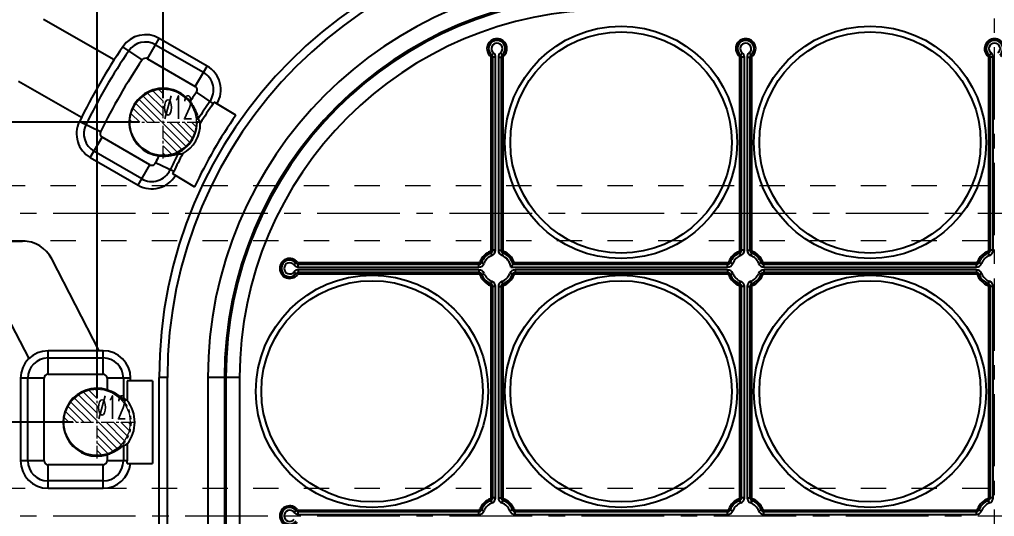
# Model space of a CAD drawing. Header units: millimetres. Extents: x 2704 to 3376, y 1494 to 1982.
# Drawn here: x 2796.6 to 2973.7, y 1753.5 to 1843.8 of the extents above; entities that cross this region are included whole.
import ezdxf
from ezdxf.enums import TextEntityAlignment as Align

# ---------------------------------------------------------------- set-up
doc = ezdxf.new("R2010")
doc.units = ezdxf.units.MM
doc.linetypes.add('CENTER', pattern=[0.6, 0.375, -0.075, 0.075, -0.075])
doc.linetypes.add('HIDDEN', pattern=[0.2, 0.1, -0.1])
for name, color, linetype, lineweight in [('center', 1, 'CENTER', 9), ('cool', 153, 'HIDDEN', 9), ('dim', 82, 'Continuous', 9), ('epin', 13, 'Continuous', 9)]:
    doc.layers.add(name, color=color, linetype=linetype, lineweight=lineweight)
doc.layers.add('DEFAULT_2', color=8, linetype='HIDDEN')
doc.styles.get("Standard").update_dxf_attribs({"font": 'arial.ttf'})
doc.styles.add('TXT05', font='txt.shx', dxfattribs={"width": 0.5, "bigfont": 'gbcbig.shx'})
doc.dimstyles.new('mold', dxfattribs={"dimtxt": 10, "dimasz": 5, "dimexe": 0, "dimexo": 0, "dimgap": 0, "dimtad": 1, "dimzin": 1, "dimdsep": 46, "dimtxsty": 'Standard', "dimcen": 0, "dimclrd": 4, "dimclre": 4, "dimclrt": 6, "dimazin": 0, "dimtfac": 1, "dimtofl": 0, "dimtmove": 0, "dimatfit": 3, "dimfxl": 0, "dimarcsym": 0})

# ---------------------------------------------------------------- blocks, each defined once
blk = doc.blocks.new('7')
at = {"layer": 'cool', "ltscale": 46}
for p, q in [((-1665.25, -2312.72), (-1303.91, -2312.72)), ((-1665.25, -2322.72), (-1303.91, -2322.72))]:
    blk.add_line(p, q, dxfattribs=at)
at = {"layer": 'cool', "color": 1, "linetype": 'CENTER', "ltscale": 40}
blk.add_line((-1679.58, -2317.72), (-1289.58, -2317.72), dxfattribs=at)
blk = doc.blocks.new('*D106')
at = {"color": 4, "lineweight": -2, "transparency": 16777216}
for p, q in [((2838.19, 1913.63), (2728.03, 1913.63)), ((2728.03, 1908.63), (2728.03, 1578.63)), ((2838.19, 1573.63), (2728.03, 1573.63))]:
    blk.add_line(p, q, dxfattribs=at)
at = {"color": 4, "transparency": 16777216}
for points in [[(2727.19, 1908.63), (2728.86, 1908.63), (2728.03, 1913.63)], [(2727.19, 1578.63), (2728.86, 1578.63), (2728.03, 1573.63)]]:
    blk.add_solid(points, dxfattribs=at)
at = {"layer": 'Defpoints', "color": 0, "transparency": 16777216}
for p in [(2838.19, 1913.63), (2728.03, 1573.63), (2838.19, 1573.63)]:
    blk.add_point(p, dxfattribs=at)
at = {"color": 6, "transparency": 16777216, "insert": (2722.92, 1780.02), "char_height": 10, "attachment_point": 5, "rotation": 90}
blk.add_mtext('340.00', dxfattribs=at)
blk = doc.blocks.new('*D115')
at = {"layer": 'Defpoints', "color": 0, "transparency": 16777216}
for p in [(3141.07, 1770.63), (3176.12, 1770.63), (2973.67, 1743.63)]:
    blk.add_point(p, dxfattribs=at)
at = {"layer": 'dim', "color": 4, "lineweight": -2, "transparency": 16777216}
blk.add_line((3141.07, 1770.63), (3196.45, 1770.63), dxfattribs=at)
at = {"layer": 'dim', "color": 6, "transparency": 16777216, "insert": (3186.28, 1773.7), "char_height": 6, "attachment_point": 5}
blk.add_mtext('27.00', dxfattribs=at)
blk = doc.blocks.new('*D117')
at = {"layer": 'Defpoints', "color": 0, "transparency": 16777216}
for p in [(3129.07, 1825.13), (3176.12, 1825.13), (2973.67, 1743.63)]:
    blk.add_point(p, dxfattribs=at)
at = {"layer": 'dim', "color": 4, "lineweight": -2, "transparency": 16777216}
blk.add_line((3129.07, 1825.13), (3196.35, 1825.13), dxfattribs=at)
at = {"layer": 'dim', "color": 6, "transparency": 16777216, "insert": (3186.24, 1828.2), "char_height": 6, "attachment_point": 5}
blk.add_mtext('81.50', dxfattribs=at)
blk = doc.blocks.new('*D118')
at = {"layer": 'Defpoints', "color": 0, "transparency": 16777216}
for p in [(3094.07, 1859.13), (3176.12, 1859.13), (2973.67, 1743.63)]:
    blk.add_point(p, dxfattribs=at)
at = {"layer": 'dim', "color": 4, "lineweight": -2, "transparency": 16777216}
blk.add_line((3094.07, 1859.13), (3200.44, 1859.13), dxfattribs=at)
at = {"layer": 'dim', "color": 6, "transparency": 16777216, "insert": (3188.28, 1862.2), "char_height": 6, "attachment_point": 5}
blk.add_mtext('115.50', dxfattribs=at)
blk = doc.blocks.new('*D119')
at = {"layer": 'Defpoints', "color": 0, "transparency": 16777216}
for p in [(2998.07, 1871.13), (3176.12, 1871.13), (2973.67, 1743.63)]:
    blk.add_point(p, dxfattribs=at)
at = {"layer": 'dim', "color": 4, "lineweight": -2, "transparency": 16777216}
blk.add_line((2998.07, 1871.13), (3200.44, 1871.13), dxfattribs=at)
at = {"layer": 'dim', "color": 6, "transparency": 16777216, "insert": (3188.28, 1874.2), "char_height": 6, "attachment_point": 5}
blk.add_mtext('127.50', dxfattribs=at)
blk = doc.blocks.new('*D71')
at = {"layer": 'Defpoints', "color": 0, "transparency": 16777216}
for p in [(2973.67, 1918.36), (2973.67, 1901.18), (2973.67, 1743.63)]:
    blk.add_point(p, dxfattribs=at)
at = {"layer": 'dim', "color": 4, "lineweight": -2, "transparency": 16777216}
blk.add_line((2973.67, 1901.18), (2973.67, 1933.92), dxfattribs=at)
at = {"layer": 'dim', "color": 6, "transparency": 16777216, "insert": (2970.61, 1926.14), "char_height": 6, "attachment_point": 5, "rotation": 90}
blk.add_mtext('0.00', dxfattribs=at)
blk = doc.blocks.new('*D74')
at = {"layer": 'Defpoints', "color": 0, "transparency": 16777216}
for p in [(2771.22, 1753.63), (2783.96, 1753.63), (2973.67, 1743.63)]:
    blk.add_point(p, dxfattribs=at)
at = {"layer": 'dim', "color": 4, "lineweight": -2, "transparency": 16777216}
blk.add_line((2783.96, 1753.63), (2751.56, 1753.63), dxfattribs=at)
at = {"layer": 'dim', "color": 6, "transparency": 16777216, "insert": (2761.39, 1756.7), "char_height": 6, "attachment_point": 5}
blk.add_mtext('10.00', dxfattribs=at)
blk = doc.blocks.new('*D82')
at = {"layer": 'Defpoints', "color": 0, "transparency": 16777216}
for p in [(2771.22, 1770.63), (2806.27, 1770.63), (2973.67, 1743.63)]:
    blk.add_point(p, dxfattribs=at)
at = {"layer": 'dim', "color": 4, "lineweight": -2, "transparency": 16777216}
blk.add_line((2806.27, 1770.63), (2750.89, 1770.63), dxfattribs=at)
at = {"layer": 'dim', "color": 6, "transparency": 16777216, "insert": (2761.06, 1773.7), "char_height": 6, "attachment_point": 5}
blk.add_mtext('27.00', dxfattribs=at)
blk = doc.blocks.new('*D84')
at = {"layer": 'Defpoints', "color": 0, "transparency": 16777216}
for p in [(2771.22, 1825.13), (2818.27, 1825.13), (2973.67, 1743.63)]:
    blk.add_point(p, dxfattribs=at)
at = {"layer": 'dim', "color": 4, "lineweight": -2, "transparency": 16777216}
blk.add_line((2818.27, 1825.13), (2750.99, 1825.13), dxfattribs=at)
at = {"layer": 'dim', "color": 6, "transparency": 16777216, "insert": (2761.1, 1828.2), "char_height": 6, "attachment_point": 5}
blk.add_mtext('81.50', dxfattribs=at)
blk = doc.blocks.new('*D85')
at = {"layer": 'Defpoints', "color": 0, "transparency": 16777216}
for p in [(2771.22, 1859.13), (2853.27, 1859.13), (2973.67, 1743.63)]:
    blk.add_point(p, dxfattribs=at)
at = {"layer": 'dim', "color": 4, "lineweight": -2, "transparency": 16777216}
blk.add_line((2853.27, 1859.13), (2746.9, 1859.13), dxfattribs=at)
at = {"layer": 'dim', "color": 6, "transparency": 16777216, "insert": (2759.06, 1862.2), "char_height": 6, "attachment_point": 5}
blk.add_mtext('115.50', dxfattribs=at)
blk = doc.blocks.new('*D86')
at = {"layer": 'Defpoints', "color": 0, "transparency": 16777216}
for p in [(2771.22, 1871.13), (2949.27, 1871.13), (2973.67, 1743.63)]:
    blk.add_point(p, dxfattribs=at)
at = {"layer": 'dim', "color": 4, "lineweight": -2, "transparency": 16777216}
blk.add_line((2949.27, 1871.13), (2746.9, 1871.13), dxfattribs=at)
at = {"layer": 'dim', "color": 6, "transparency": 16777216, "insert": (2759.06, 1874.2), "char_height": 6, "attachment_point": 5}
blk.add_mtext('127.50', dxfattribs=at)
blk = doc.blocks.new('*D88')
at = {"layer": 'Defpoints', "color": 0, "transparency": 16777216}
for p in [(2953.67, 1918.36), (2953.67, 1875.53), (2973.67, 1743.63)]:
    blk.add_point(p, dxfattribs=at)
at = {"layer": 'dim', "color": 4, "lineweight": -2, "transparency": 16777216}
blk.add_line((2953.67, 1875.53), (2953.67, 1938.68), dxfattribs=at)
at = {"layer": 'dim', "color": 6, "transparency": 16777216, "insert": (2950.61, 1928.52), "char_height": 6, "attachment_point": 5, "rotation": 90}
blk.add_mtext('20.00', dxfattribs=at)
blk = doc.blocks.new('*D89')
at = {"layer": 'Defpoints', "color": 0, "transparency": 16777216}
for p in [(2913.67, 1918.36), (2913.67, 1875.3), (2973.67, 1743.63)]:
    blk.add_point(p, dxfattribs=at)
at = {"layer": 'dim', "color": 4, "lineweight": -2, "transparency": 16777216}
blk.add_line((2913.67, 1875.3), (2913.67, 1938.61), dxfattribs=at)
at = {"layer": 'dim', "color": 6, "transparency": 16777216, "insert": (2910.61, 1928.49), "char_height": 6, "attachment_point": 5, "rotation": 90}
blk.add_mtext('60.00', dxfattribs=at)
blk = doc.blocks.new('*D90')
at = {"layer": 'Defpoints', "color": 0, "transparency": 16777216}
for p in [(2857.67, 1918.36), (2857.67, 1863.53), (2973.67, 1743.63)]:
    blk.add_point(p, dxfattribs=at)
at = {"layer": 'dim', "color": 4, "lineweight": -2, "transparency": 16777216}
blk.add_line((2857.67, 1863.53), (2857.67, 1942.68), dxfattribs=at)
at = {"layer": 'dim', "color": 6, "transparency": 16777216, "insert": (2854.61, 1930.52), "char_height": 6, "attachment_point": 5, "rotation": 90}
blk.add_mtext('116.00', dxfattribs=at)
blk = doc.blocks.new('*D91')
at = {"layer": 'Defpoints', "color": 0, "transparency": 16777216}
for p in [(2822.67, 1918.36), (2822.67, 1829.53), (2973.67, 1743.63)]:
    blk.add_point(p, dxfattribs=at)
at = {"layer": 'dim', "color": 4, "lineweight": -2, "transparency": 16777216}
blk.add_line((2822.67, 1829.53), (2822.67, 1942.68), dxfattribs=at)
at = {"layer": 'dim', "color": 6, "transparency": 16777216, "insert": (2819.61, 1930.52), "char_height": 6, "attachment_point": 5, "rotation": 90}
blk.add_mtext('151.00', dxfattribs=at)
blk = doc.blocks.new('*D93')
at = {"layer": 'Defpoints', "color": 0, "transparency": 16777216}
for p in [(2810.67, 1918.36), (2810.67, 1775.03), (2973.67, 1743.63)]:
    blk.add_point(p, dxfattribs=at)
at = {"layer": 'dim', "color": 4, "lineweight": -2, "transparency": 16777216}
blk.add_line((2810.67, 1775.03), (2810.67, 1942.68), dxfattribs=at)
at = {"layer": 'dim', "color": 6, "transparency": 16777216, "insert": (2807.6, 1930.52), "char_height": 6, "attachment_point": 5, "rotation": 90}
blk.add_mtext('163.00', dxfattribs=at)
blk = doc.blocks.new('epin_ejp_12')
at = {"layer": 'epin'}
h = blk.add_hatch(dxfattribs=at)
h.set_pattern_fill('_ANSI31', color=123, scale=0.3, angle=90)
h.set_pattern_definition([(135, (-2810.66975, -1736.6349), (-0.6735192, -0.6735192), [])])
h.paths.add_polyline_path([(0, 6, 0.414214), (-6, 0), (0, 0)])
h.paths.add_polyline_path([(6, 0), (0, 0), (0, -6, 0.414214)])
at = {"layer": 'epin', "color": 1, "linetype": 'CENTER', "ltscale": 6.096}
for p, q in [((0, -6.6), (0, 6.6)), ((-6.6, 0), (6.6, 0))]:
    blk.add_line(p, q, dxfattribs=at)
at = {"layer": 'epin'}
blk.add_circle((0, 0), 6, dxfattribs=at)
at = {"layer": 'epin', "color": 6, "style": 'TXT05', "width": 0.5}
blk.add_text('%%c12', height=4.2, dxfattribs=at).set_placement((2.69, 2.7), align=Align.MIDDLE)

msp = doc.modelspace()

# ---------------------------------------------------------------- linework, layer by layer
at = {"color": 7, "linetype": 'Continuous'}
for p, q in [((2813.769, 1836.486), (2800.95, 1843.802)), ((2819.811, 1836.662), (2821.951, 1840.369)), ((2830.639, 1835.353), (2821.951, 1840.369)), ((2818.857, 1836.444), (2815.322, 1838.859)), ((2821.288, 1839.22), (2829.976, 1834.204)), ((2819.811, 1836.662), (2828.499, 1831.646)), ((2882.166, 1837.089), (2882.668, 1837.716)), ((2882.241, 1801.867), (2882.241, 1836.932)), ((2882.241, 1836.932), (2882.502, 1836.932)), ((2882.543, 1801.867), (2882.543, 1836.932)), ((2883.045, 1836.932), (2882.543, 1836.932)), ((2883.045, 1801.867), (2883.045, 1836.932)), ((2883.548, 1836.932), (2883.548, 1801.867)), ((2883.548, 1836.932), (2884.05, 1836.932)), ((2884.427, 1837.089), (2883.924, 1837.716)), ((2884.05, 1836.932), (2884.05, 1801.867)), ((2884.352, 1836.932), (2884.09, 1836.932)), ((2884.352, 1836.932), (2884.352, 1801.867)), ((2927.352, 1837.089), (2927.855, 1837.716)), ((2927.428, 1801.867), (2927.428, 1836.932)), ((2927.428, 1836.932), (2927.689, 1836.932)), ((2927.729, 1801.867), (2927.729, 1836.932)), ((2928.232, 1836.932), (2927.729, 1836.932)), ((2928.232, 1801.867), (2928.232, 1836.932)), ((2928.734, 1836.932), (2928.734, 1801.867)), ((2928.734, 1836.932), (2929.237, 1836.932)), ((2929.614, 1837.089), (2929.111, 1837.716)), ((2929.237, 1836.932), (2929.237, 1801.867)), ((2929.538, 1836.932), (2929.277, 1836.932)), ((2929.538, 1836.932), (2929.538, 1801.867)), ((2972.539, 1837.089), (2973.042, 1837.716)), ((2972.614, 1801.867), (2972.614, 1836.932)), ((2972.614, 1836.932), (2972.876, 1836.932)), ((2972.916, 1801.867), (2972.916, 1836.932)), ((2973.418, 1836.932), (2972.916, 1836.932)), ((2973.418, 1801.867), (2973.418, 1836.932)), ((2828.499, 1831.646), (2830.639, 1835.353)), ((2796.384, 1832.591), (2807.83, 1826.058)), ((2831.744, 1828.517), (2828.73, 1830.612)), ((2835.889, 1826.4), (2831.907, 1828.772)), ((2811.282, 1823.375), (2807.43, 1825.242)), ((2809.429, 1818.731), (2811.57, 1822.438)), ((2820.255, 1817.423), (2811.57, 1822.438)), ((2818.778, 1814.865), (2810.093, 1819.879)), ((2809.429, 1818.731), (2818.115, 1813.716)), ((2818.115, 1813.716), (2820.255, 1817.423)), ((2824.581, 1816.163), (2821.265, 1817.738)), ((2824.38, 1815.794), (2828.367, 1813.379)), ((2778.67, 1803.558), (2797.111, 1803.558)), ((2882.399, 1800.929), (2882.112, 1801.68)), ((2882.241, 1801.867), (2882.502, 1801.867)), ((2883.045, 1801.867), (2882.543, 1801.867)), ((2883.548, 1801.867), (2884.05, 1801.867)), ((2884.352, 1801.867), (2884.09, 1801.867)), ((2884.481, 1801.68), (2884.194, 1800.929)), ((2927.586, 1800.929), (2927.299, 1801.68)), ((2927.428, 1801.867), (2927.689, 1801.867)), ((2928.232, 1801.867), (2927.729, 1801.867)), ((2928.734, 1801.867), (2929.237, 1801.867)), ((2929.538, 1801.867), (2929.277, 1801.867)), ((2929.668, 1801.68), (2929.38, 1800.929)), ((2972.772, 1800.929), (2972.485, 1801.68)), ((2972.614, 1801.867), (2972.876, 1801.867)), ((2973.418, 1801.867), (2972.916, 1801.867)), ((2811.029, 1783.617), (2802.446, 1800.303)), ((2846.429, 1799.21), (2847.056, 1799.712)), ((2847.213, 1799.637), (2847.213, 1799.376)), ((2847.213, 1799.637), (2880.011, 1799.637)), ((2847.213, 1798.833), (2847.213, 1799.336)), ((2847.213, 1799.336), (2880.011, 1799.336)), ((2880.011, 1799.637), (2880.011, 1799.376)), ((2880.011, 1798.833), (2880.011, 1799.336)), ((2880.199, 1799.766), (2880.95, 1799.479)), ((2886.216, 1799.336), (2925.198, 1799.336)), ((2886.44, 1799.637), (2925.198, 1799.637)), ((2925.198, 1799.637), (2925.198, 1799.376)), ((2925.198, 1798.833), (2925.198, 1799.336)), ((2925.385, 1799.766), (2926.136, 1799.479)), ((2930.83, 1799.479), (2931.581, 1799.766)), ((2931.769, 1799.637), (2931.769, 1799.376)), ((2931.769, 1799.637), (2970.384, 1799.637)), ((2931.769, 1798.833), (2931.769, 1799.336)), ((2931.769, 1799.336), (2970.384, 1799.336)), ((2970.384, 1799.637), (2970.384, 1799.376)), ((2970.384, 1798.833), (2970.384, 1799.336)), ((2970.572, 1799.766), (2971.323, 1799.479)), ((2847.056, 1797.451), (2846.429, 1797.954)), ((2847.213, 1798.833), (2880.011, 1798.833)), ((2847.213, 1798.331), (2847.213, 1797.828)), ((2880.011, 1798.331), (2847.213, 1798.331)), ((2880.011, 1797.828), (2847.213, 1797.828)), ((2847.213, 1797.527), (2847.213, 1797.788)), ((2880.011, 1798.331), (2880.011, 1797.828)), ((2880.011, 1797.527), (2880.011, 1797.788)), ((2880.199, 1797.397), (2880.95, 1797.685)), ((2886.394, 1797.397), (2885.643, 1797.685)), ((2885.796, 1798.833), (2925.198, 1798.833)), ((2886.582, 1798.331), (2886.582, 1797.828)), ((2925.198, 1798.331), (2886.582, 1798.331)), ((2925.198, 1797.828), (2886.582, 1797.828)), ((2886.582, 1797.527), (2886.582, 1797.788)), ((2925.198, 1798.331), (2925.198, 1797.828)), ((2925.198, 1797.527), (2925.198, 1797.788)), ((2925.385, 1797.397), (2926.136, 1797.685)), ((2931.581, 1797.397), (2930.83, 1797.685)), ((2931.769, 1798.833), (2970.384, 1798.833)), ((2931.769, 1798.331), (2931.769, 1797.828)), ((2970.384, 1798.331), (2931.769, 1798.331)), ((2970.384, 1797.828), (2931.769, 1797.828)), ((2931.769, 1797.527), (2931.769, 1797.788)), ((2970.384, 1798.331), (2970.384, 1797.828)), ((2970.384, 1797.527), (2970.384, 1797.788)), ((2970.572, 1797.397), (2971.323, 1797.685)), ((2880.011, 1797.527), (2847.213, 1797.527)), ((2882.112, 1795.484), (2882.399, 1796.235)), ((2884.481, 1795.484), (2884.194, 1796.235)), ((2925.198, 1797.527), (2886.582, 1797.527)), ((2927.299, 1795.484), (2927.586, 1796.235)), ((2929.668, 1795.484), (2929.38, 1796.235)), ((2970.384, 1797.527), (2931.769, 1797.527)), ((2972.485, 1795.484), (2972.772, 1796.235)), ((2882.241, 1756.92), (2882.241, 1795.296)), ((2882.241, 1795.296), (2882.502, 1795.296)), ((2882.543, 1756.92), (2882.543, 1795.296)), ((2883.045, 1795.296), (2882.543, 1795.296)), ((2883.045, 1756.92), (2883.045, 1795.296)), ((2883.548, 1795.296), (2883.548, 1756.92)), ((2883.548, 1795.296), (2884.05, 1795.296)), ((2884.05, 1795.296), (2884.05, 1756.92)), ((2884.352, 1795.296), (2884.09, 1795.296)), ((2884.352, 1795.296), (2884.352, 1756.92)), ((2927.428, 1756.92), (2927.428, 1795.296)), ((2927.428, 1795.296), (2927.689, 1795.296)), ((2927.729, 1756.92), (2927.729, 1795.296)), ((2928.232, 1795.296), (2927.729, 1795.296)), ((2928.232, 1756.92), (2928.232, 1795.296)), ((2928.734, 1795.296), (2928.734, 1756.92)), ((2928.734, 1795.296), (2929.237, 1795.296)), ((2929.237, 1795.296), (2929.237, 1756.92)), ((2929.538, 1795.296), (2929.277, 1795.296)), ((2929.538, 1795.296), (2929.538, 1756.92)), ((2972.614, 1756.92), (2972.614, 1795.296)), ((2972.614, 1795.296), (2972.876, 1795.296)), ((2972.916, 1756.92), (2972.916, 1795.296)), ((2973.418, 1795.296), (2972.916, 1795.296)), ((2973.418, 1756.92), (2973.418, 1795.296)), ((2793.45, 1791.558), (2798.26, 1782.207)), ((2811.758, 1783.635), (2801.758, 1783.617)), ((2801.758, 1779.354), (2801.758, 1783.617)), ((2811.758, 1779.354), (2811.758, 1783.635)), ((2801.758, 1782.309), (2811.758, 1782.309)), ((2796.758, 1778.635), (2796.758, 1763.635)), ((2801.039, 1778.635), (2796.758, 1778.635)), ((2798.084, 1763.635), (2798.084, 1778.635)), ((2801.039, 1763.635), (2801.039, 1778.635)), ((2801.758, 1779.354), (2811.758, 1779.354)), ((2812.478, 1778.635), (2812.478, 1776.539)), ((2816.758, 1778.635), (2812.478, 1778.635)), ((2815.432, 1778.635), (2815.432, 1774.898)), ((2816.149, 1778.135), (2816.149, 1774.573)), ((2820.758, 1778.135), (2816.149, 1778.135)), ((2816.758, 1778.135), (2816.758, 1778.635)), ((2820.758, 1778.135), (2820.758, 1763.135)), ((2821.927, 1728.51), (2821.927, 1778.76)), ((2823.434, 1778.76), (2821.927, 1778.76)), ((2823.434, 1728.51), (2823.434, 1778.76)), ((2830.788, 1778.76), (2830.788, 1728.51)), ((2836.56, 1778.76), (2830.788, 1778.76)), ((2833.799, 1778.76), (2833.799, 1728.51)), ((2834.051, 1778.76), (2834.051, 1728.51)), ((2836.56, 1778.76), (2836.56, 1728.51)), ((2815.432, 1766.371), (2815.432, 1763.635)), ((2816.149, 1766.697), (2816.149, 1763.635)), ((2812.478, 1764.731), (2812.478, 1763.635)), ((2801.039, 1763.635), (2796.758, 1763.635)), ((2801.758, 1758.635), (2801.758, 1762.915)), ((2811.758, 1762.915), (2801.758, 1762.915)), ((2811.758, 1758.635), (2811.758, 1762.915)), ((2816.149, 1763.635), (2812.478, 1763.635)), ((2816.116, 1763.135), (2820.758, 1763.135)), ((2811.758, 1759.961), (2801.758, 1759.961)), ((2801.758, 1758.635), (2811.758, 1758.635)), ((2882.241, 1756.92), (2882.502, 1756.92)), ((2883.045, 1756.92), (2882.543, 1756.92)), ((2883.548, 1756.92), (2884.05, 1756.92)), ((2884.352, 1756.92), (2884.09, 1756.92)), ((2927.428, 1756.92), (2927.689, 1756.92)), ((2928.232, 1756.92), (2927.729, 1756.92)), ((2928.734, 1756.92), (2929.237, 1756.92)), ((2929.538, 1756.92), (2929.277, 1756.92)), ((2972.614, 1756.92), (2972.876, 1756.92)), ((2973.418, 1756.92), (2972.916, 1756.92)), ((2882.399, 1755.982), (2882.112, 1756.733)), ((2884.194, 1755.982), (2884.481, 1756.733)), ((2927.586, 1755.982), (2927.299, 1756.733)), ((2929.668, 1756.733), (2929.38, 1755.982)), ((2972.772, 1755.982), (2972.485, 1756.733)), ((2846.429, 1754.263), (2847.056, 1754.766)), ((2847.213, 1754.69), (2847.213, 1754.429)), ((2847.213, 1754.69), (2880.011, 1754.69)), ((2847.213, 1753.886), (2847.213, 1754.389)), ((2847.213, 1754.389), (2880.011, 1754.389)), ((2847.213, 1753.886), (2880.011, 1753.886)), ((2880.011, 1754.69), (2880.011, 1754.429)), ((2880.011, 1753.886), (2880.011, 1754.389)), ((2880.199, 1754.819), (2880.95, 1754.532)), ((2886.394, 1754.819), (2885.643, 1754.532)), ((2886.582, 1754.69), (2886.582, 1754.429)), ((2886.582, 1754.69), (2925.198, 1754.69)), ((2886.582, 1753.886), (2886.582, 1754.389)), ((2886.582, 1754.389), (2925.198, 1754.389)), ((2886.582, 1753.886), (2925.198, 1753.886)), ((2925.198, 1754.69), (2925.198, 1754.429)), ((2925.198, 1753.886), (2925.198, 1754.389)), ((2925.385, 1754.819), (2926.136, 1754.532)), ((2930.83, 1754.532), (2931.581, 1754.819)), ((2931.769, 1754.69), (2931.769, 1754.429)), ((2931.769, 1754.69), (2970.384, 1754.69)), ((2931.769, 1753.886), (2931.769, 1754.389)), ((2931.769, 1754.389), (2970.384, 1754.389)), ((2931.769, 1753.886), (2970.384, 1753.886)), ((2970.384, 1754.69), (2970.384, 1754.429)), ((2970.384, 1753.886), (2970.384, 1754.389)), ((2970.572, 1754.819), (2971.323, 1754.532))]:
    msp.add_line(p, q, dxfattribs=at)
for centre, radius in [((2905.832, 1821.472), 21.105), ((2951.057, 1821.472), 21.105), ((2905.832, 1821.472), 20.1), ((2951.057, 1821.472), 20.1), ((2860.607, 1776.247), 21.105), ((2860.607, 1776.247), 20.1), ((2905.832, 1776.247), 21.105), ((2905.832, 1776.247), 20.1), ((2951.057, 1776.247), 21.105), ((2951.057, 1776.247), 20.1)]:
    msp.add_circle(centre, radius, dxfattribs=at)
for centre, radius, start, end in [((2903.32, 1778.76), 81.393, 90, 180), ((2903.32, 1778.76), 79.886, 90, 180), ((2903.32, 1778.76), 72.532, 90, 180), ((2903.32, 1778.76), 69.521, 90, 180), ((2903.32, 1778.76), 69.269, 90, 180), ((2903.32, 1778.76), 66.76, 90, 180), ((2819.451, 1836.039), 5, 60, 145.66849), ((2883.296, 1838.501), 1.809, 308.68219, 231.31781), ((2928.483, 1838.501), 1.809, 308.68219, 231.31781), ((2973.67, 1838.501), 1.809, 308.68219, 231.31781), ((2903.32, 1778.76), 106.544, 145.66849, 154.13843), ((2819.451, 1836.039), 3.674, 60, 145.66849), ((2883.296, 1838.501), 1.508, 308.68219, 231.31781), ((2883.296, 1838.501), 1.005, 308.68219, 231.31781), ((2928.483, 1838.501), 1.508, 308.68219, 231.31781), ((2928.483, 1838.501), 1.005, 308.68219, 231.31781), ((2973.67, 1838.501), 1.508, 308.68219, 231.31781), ((2973.67, 1838.501), 1.005, 308.68219, 231.31781), ((2903.32, 1778.76), 105.235, 145.66849, 154.13843), ((2819.451, 1836.039), 0.719, 60, 145.66849), ((2882.04, 1836.932), 0.201, 0, 51.31781), ((2882.04, 1836.932), 0.502, 0, 51.31781), ((2882.04, 1836.932), 1.005, 0, 51.31781), ((2884.553, 1836.932), 1.005, 128.68219, 180), ((2884.553, 1836.932), 0.502, 128.68219, 180), ((2884.553, 1836.932), 0.201, 128.68219, 180), ((2927.227, 1836.932), 0.201, 0, 51.31781), ((2927.227, 1836.932), 0.502, 0, 51.31781), ((2927.227, 1836.932), 1.005, 0, 51.31781), ((2929.739, 1836.932), 1.005, 128.68219, 180), ((2929.739, 1836.932), 0.502, 128.68219, 180), ((2929.739, 1836.932), 0.201, 128.68219, 180), ((2972.413, 1836.932), 0.201, 0, 51.31781), ((2972.413, 1836.932), 0.502, 0, 51.31781), ((2972.413, 1836.932), 1.005, 0, 51.31781), ((2903.32, 1778.76), 102.281, 145.66849, 154.13843), ((2828.139, 1831.023), 5, 329.15311, 60), ((2828.139, 1831.023), 3.674, 325.19436, 60), ((2822.67, 1825.135), 6.16, 37.53539, 0), ((2828.139, 1831.023), 0.719, 325.19436, 60), ((2903.32, 1778.76), 90.842, 145.19436, 146.50156), ((2903.32, 1778.76), 87.888, 145.19436, 147.69687), ((2903.32, 1778.76), 87.171, 145.19436, 147.97374), ((2828.636, 1830.677), 3.785, 325.19441, 329.77411), ((2903.32, 1778.76), 82.562, 144.75849, 155.20855), ((2811.929, 1823.061), 5, 154.13843, 240), ((2811.929, 1823.061), 3.674, 154.13843, 240), ((2823.081, 1824.898), 6.335, 299.39463, 0.80623), ((2824.579, 1822.959), 5.245, 24.50682, 31.85023), ((2824.777, 1823.055), 5.025, 22.62104, 24.4545), ((2811.929, 1823.061), 0.719, 154.13843, 240), ((2903.32, 1778.76), 90.842, 153.69931, 154.59133), ((2903.32, 1778.76), 87.888, 152.50399, 154.59133), ((2903.32, 1778.76), 87.171, 152.22713, 154.59133), ((2820.615, 1818.046), 0.719, 240, 334.59133), ((2820.615, 1818.046), 5, 240, 329.06917), ((2820.615, 1818.046), 3.674, 240, 334.59133), ((2821.159, 1817.788), 3.788, 328.23264, 334.58863), ((2797.111, 1797.558), 6, 27.21953, 90), ((2883.296, 1798.582), 3.317, 110.92483, 159.07517), ((2883.296, 1798.582), 3.015, 110.92483, 159.07517), ((2882.04, 1801.867), 0.201, 290.92483, 0), ((2882.04, 1801.867), 0.502, 290.92483, 0), ((2882.04, 1801.867), 1.005, 290.92483, 0), ((2884.553, 1801.867), 1.005, 180, 249.07517), ((2884.553, 1801.867), 0.502, 180, 249.07517), ((2884.553, 1801.867), 0.201, 180, 249.07517), ((2883.296, 1798.582), 3.015, 14.47751, 69.07517), ((2883.296, 1798.582), 3.317, 18.553, 69.07517), ((2928.483, 1798.582), 3.317, 110.92483, 159.07517), ((2928.483, 1798.582), 3.015, 110.92483, 159.07517), ((2927.227, 1801.867), 0.201, 290.92483, 0), ((2927.227, 1801.867), 0.502, 290.92483, 0), ((2927.227, 1801.867), 1.005, 290.92483, 0), ((2929.739, 1801.867), 1.005, 180, 249.07517), ((2929.739, 1801.867), 0.502, 180, 249.07517), ((2929.739, 1801.867), 0.201, 180, 249.07517), ((2928.483, 1798.582), 3.015, 20.92483, 69.07517), ((2928.483, 1798.582), 3.317, 20.92483, 69.07517), ((2973.67, 1798.582), 3.317, 110.92483, 159.07517), ((2973.67, 1798.582), 3.015, 110.92483, 159.07517), ((2972.413, 1801.867), 0.201, 290.92483, 0), ((2972.413, 1801.867), 0.502, 290.92483, 0), ((2972.413, 1801.867), 1.005, 290.92483, 0), ((2845.644, 1798.582), 1.809, 38.68219, 321.31781), ((2845.644, 1798.582), 1.508, 38.68219, 321.31781), ((2845.644, 1798.582), 1.005, 38.68219, 321.31781), ((2847.213, 1799.838), 0.502, 218.68219, 270), ((2847.213, 1799.838), 0.201, 218.68219, 270), ((2880.011, 1799.838), 0.201, 270, 339.07517), ((2880.011, 1799.838), 0.502, 270, 339.07517), ((2880.011, 1799.838), 1.005, 270, 339.07517), ((2883.296, 1798.582), 2.513, 110.92483, 159.07517), ((2883.296, 1798.582), 2.513, 5.73917, 69.07517), ((2925.198, 1799.838), 0.201, 270, 339.07517), ((2925.198, 1799.838), 0.502, 270, 339.07517), ((2925.198, 1799.838), 1.005, 270, 339.07517), ((2928.483, 1798.582), 2.513, 110.92483, 159.07517), ((2928.483, 1798.582), 2.513, 20.92483, 69.07517), ((2931.769, 1799.838), 1.005, 200.92483, 270), ((2931.769, 1799.838), 0.502, 200.92483, 270), ((2931.769, 1799.838), 0.201, 200.92483, 270), ((2970.384, 1799.838), 0.201, 270, 339.07517), ((2970.384, 1799.838), 0.502, 270, 339.07517), ((2970.384, 1799.838), 1.005, 270, 339.07517), ((2973.67, 1798.582), 2.513, 110.92483, 159.07517), ((2847.213, 1799.838), 1.005, 218.68219, 270), ((2847.213, 1797.326), 1.005, 90, 141.31781), ((2847.213, 1797.326), 0.502, 90, 141.31781), ((2880.011, 1797.326), 1.005, 20.92483, 90), ((2880.011, 1797.326), 0.502, 20.92483, 90), ((2883.296, 1798.582), 2.513, 200.92483, 249.07517), ((2883.296, 1798.582), 2.513, 290.92483, 339.07517), ((2886.582, 1797.326), 1.005, 90, 159.07517), ((2886.582, 1797.326), 0.502, 90, 159.07517), ((2925.198, 1797.326), 1.005, 20.92483, 90), ((2925.198, 1797.326), 0.502, 20.92483, 90), ((2928.483, 1798.582), 2.513, 200.92483, 249.07517), ((2928.483, 1798.582), 2.513, 290.92483, 339.07517), ((2931.769, 1797.326), 1.005, 90, 159.07517), ((2931.769, 1797.326), 0.502, 90, 159.07517), ((2970.384, 1797.326), 1.005, 20.92483, 90), ((2970.384, 1797.326), 0.502, 20.92483, 90), ((2973.67, 1798.582), 2.513, 200.92483, 249.07517), ((2847.213, 1797.326), 0.201, 90, 141.31781), ((2880.011, 1797.326), 0.201, 20.92483, 90), ((2883.296, 1798.582), 3.317, 200.92483, 249.07517), ((2883.296, 1798.582), 3.015, 200.92483, 249.07517), ((2882.04, 1795.296), 1.005, 0, 69.07517), ((2884.553, 1795.296), 1.005, 110.92483, 180), ((2883.296, 1798.582), 3.015, 290.92483, 339.07517), ((2883.296, 1798.582), 3.317, 290.92483, 339.07517), ((2886.582, 1797.326), 0.201, 90, 159.07517), ((2925.198, 1797.326), 0.201, 20.92483, 90), ((2928.483, 1798.582), 3.317, 200.92483, 249.07517), ((2928.483, 1798.582), 3.015, 200.92483, 249.07517), ((2927.227, 1795.296), 1.005, 0, 69.07517), ((2929.739, 1795.296), 1.005, 110.92483, 180), ((2928.483, 1798.582), 3.015, 290.92483, 339.07517), ((2928.483, 1798.582), 3.317, 290.92483, 339.07517), ((2931.769, 1797.326), 0.201, 90, 159.07517), ((2970.384, 1797.326), 0.201, 20.92483, 90), ((2973.67, 1798.582), 3.317, 200.92483, 249.07517), ((2973.67, 1798.582), 3.015, 200.92483, 249.07517), ((2972.413, 1795.296), 1.005, 0, 69.07517), ((2882.04, 1795.296), 0.201, 0, 69.07517), ((2882.04, 1795.296), 0.502, 0, 69.07517), ((2884.553, 1795.296), 0.502, 110.92483, 180), ((2884.553, 1795.296), 0.201, 110.92483, 180), ((2927.227, 1795.296), 0.201, 0, 69.07517), ((2927.227, 1795.296), 0.502, 0, 69.07517), ((2929.739, 1795.296), 0.502, 110.92483, 180), ((2929.739, 1795.296), 0.201, 110.92483, 180), ((2972.413, 1795.296), 0.201, 0, 69.07517), ((2972.413, 1795.296), 0.502, 0, 69.07517), ((2801.758, 1778.635), 4.982, 90, 180), ((2811.758, 1778.635), 5, 0, 90), ((2801.758, 1778.635), 3.674, 90, 180), ((2811.758, 1778.635), 3.674, 0, 90), ((2801.758, 1778.635), 0.719, 90, 180), ((2811.758, 1778.635), 0.719, 0, 90), ((2810.67, 1770.635), 6.175, 72.9766, 287.0234), ((2801.758, 1763.635), 5, 180, 270), ((2801.758, 1763.635), 3.674, 180, 270), ((2801.758, 1763.635), 0.719, 180, 270), ((2811.758, 1763.635), 3.674, 270, 0), ((2811.758, 1763.635), 0.719, 270, 0), ((2811.758, 1763.635), 5, 270, 354.26083), ((2882.04, 1756.92), 0.201, 290.92483, 0), ((2882.04, 1756.92), 0.502, 290.92483, 0), ((2882.04, 1756.92), 1.005, 290.92483, 0), ((2884.553, 1756.92), 1.005, 180, 249.07517), ((2884.553, 1756.92), 0.502, 180, 249.07517), ((2884.553, 1756.92), 0.201, 180, 249.07517), ((2927.227, 1756.92), 0.201, 290.92483, 0), ((2927.227, 1756.92), 0.502, 290.92483, 0), ((2927.227, 1756.92), 1.005, 290.92483, 0), ((2929.739, 1756.92), 1.005, 180, 249.07517), ((2929.739, 1756.92), 0.502, 180, 249.07517), ((2929.739, 1756.92), 0.201, 180, 249.07517), ((2972.413, 1756.92), 0.201, 290.92483, 0), ((2972.413, 1756.92), 0.502, 290.92483, 0), ((2972.413, 1756.92), 1.005, 290.92483, 0), ((2845.644, 1753.635), 1.809, 38.68219, 321.31781), ((2845.644, 1753.635), 1.508, 38.68219, 321.31781), ((2883.296, 1753.635), 3.317, 110.92483, 159.07517), ((2883.296, 1753.635), 3.015, 110.92483, 159.07517), ((2883.296, 1753.635), 2.513, 110.92483, 159.07517), ((2883.296, 1753.635), 2.513, 20.92483, 69.07517), ((2883.296, 1753.635), 3.015, 20.92483, 69.07517), ((2883.296, 1753.635), 3.317, 20.92483, 69.07517), ((2928.483, 1753.635), 3.317, 110.92483, 159.07517), ((2928.483, 1753.635), 3.015, 110.92483, 159.07517), ((2928.483, 1753.635), 2.513, 110.92483, 159.07517), ((2928.483, 1753.635), 2.513, 20.92483, 69.07517), ((2928.483, 1753.635), 3.015, 20.92483, 69.07517), ((2928.483, 1753.635), 3.317, 20.92483, 69.07517), ((2973.67, 1753.635), 3.317, 110.92483, 159.07517), ((2973.67, 1753.635), 3.015, 110.92483, 159.07517), ((2973.67, 1753.635), 2.513, 110.92483, 159.07517), ((2845.644, 1753.635), 1.005, 38.68219, 321.31781), ((2847.213, 1754.891), 1.005, 218.68219, 270), ((2847.213, 1754.891), 0.502, 218.68219, 270), ((2847.213, 1754.891), 0.201, 218.68219, 270), ((2880.011, 1754.891), 0.201, 270, 339.07517), ((2880.011, 1754.891), 0.502, 270, 339.07517), ((2880.011, 1754.891), 1.005, 270, 339.07517), ((2886.582, 1754.891), 1.005, 200.92483, 270), ((2886.582, 1754.891), 0.502, 200.92483, 270), ((2886.582, 1754.891), 0.201, 200.92483, 270), ((2925.198, 1754.891), 0.201, 270, 339.07517), ((2925.198, 1754.891), 0.502, 270, 339.07517), ((2925.198, 1754.891), 1.005, 270, 339.07517), ((2931.769, 1754.891), 1.005, 200.92483, 270), ((2931.769, 1754.891), 0.502, 200.92483, 270), ((2931.769, 1754.891), 0.201, 200.92483, 270), ((2970.384, 1754.891), 0.201, 270, 339.07517), ((2970.384, 1754.891), 0.502, 270, 339.07517), ((2970.384, 1754.891), 1.005, 270, 339.07517)]:
    msp.add_arc(centre, radius, start, end, dxfattribs=at)
for centre, major_axis, ratio, start_param, end_param in [((2813.322, 1770.635), (5.345, 0), 0.8682238, 1.0135018, 1.1649162), ((2811.091, 1770.635), (6.416, 0), 0.9978449, 5.6205444, 6.9458262), ((2813.322, 1770.635), (5.345, 0), 0.8682238, -1.1649162, -1.0135018), ((2812.271, 1763.635), (3.878, 0), 0.991217, -0.1304578, 0)]:
    msp.add_ellipse(centre, major_axis=major_axis, ratio=ratio, start_param=start_param, end_param=end_param, dxfattribs=at)
for points, knots in [([(2827.566, 1828.897), (2827.796, 1828.598), (2828.192, 1827.991), (2828.556, 1827.195), (2828.764, 1826.602), (2828.873, 1826.229), (2828.957, 1825.944), (2829.001, 1825.78), (2829.034, 1825.727)], [0, 0, 0, 0, 0.3219728, 0.6153607, 0.7448436, 0.8579055, 0.9467662, 1, 1, 1, 1]), ([(2825.36, 1819.337), (2825.297, 1819.338), (2825.133, 1819.294), (2824.845, 1819.224), (2824.467, 1819.13), (2823.85, 1819.012), (2822.979, 1818.925), (2822.256, 1818.962), (2821.881, 1819.01)], [0, 0, 0, 0, 0.0532553, 0.1421397, 0.2551777, 0.3846457, 0.6780054, 1, 1, 1, 1]), ([(2826.19, 1819.379), (2826.119, 1819.369), (2825.843, 1819.339), (2825.565, 1819.331), (2825.36, 1819.337)], [0, 0, 0, 0, 0.2593769, 1, 1, 1, 1]), ([(2886.216, 1799.336), (2886.202, 1799.319), (2886.068, 1799.147), (2885.928, 1798.979), (2885.796, 1798.833)], [0, 0, 0, 0, 0.0981633, 1, 1, 1, 1]), ([(2812.478, 1776.539), (2812.831, 1776.431), (2813.491, 1776.173), (2814.234, 1775.751), (2814.734, 1775.406), (2815.029, 1775.182), (2815.252, 1775.014), (2815.378, 1774.919), (2815.432, 1774.898)], [0, 0, 0, 0, 0.3265802, 0.6227311, 0.7519561, 0.8631896, 0.9490495, 1, 1, 1, 1]), ([(2815.432, 1766.371), (2815.378, 1766.351), (2815.252, 1766.256), (2815.029, 1766.088), (2814.734, 1765.864), (2814.234, 1765.519), (2813.492, 1765.096), (2812.831, 1764.839), (2812.478, 1764.731)], [0, 0, 0, 0, 0.0509392, 0.136786, 0.2480016, 0.3772101, 0.6733287, 1, 1, 1, 1])]:
    msp.add_open_spline(points, degree=3, knots=knots, dxfattribs=at)
at = {"layer": 'center', "color": 1, "linetype": 'CENTER', "ltscale": 35}
msp.add_line((2973.67, 1573.635), (2973.67, 1913.635), dxfattribs=at)
at = {"layer": 'DEFAULT_2', "color": 8, "linetype": 'HIDDEN', "ltscale": 0.03}
for p, q in [((2882.502, 1836.932), (2882.543, 1836.932)), ((2884.09, 1836.932), (2884.05, 1836.932)), ((2927.689, 1836.932), (2927.729, 1836.932)), ((2929.277, 1836.932), (2929.237, 1836.932)), ((2972.876, 1836.932), (2972.916, 1836.932)), ((2882.502, 1801.867), (2882.543, 1801.867)), ((2884.09, 1801.867), (2884.05, 1801.867)), ((2927.689, 1801.867), (2927.729, 1801.867)), ((2929.277, 1801.867), (2929.237, 1801.867)), ((2972.876, 1801.867), (2972.916, 1801.867)), ((2847.213, 1799.376), (2847.213, 1799.336)), ((2880.011, 1799.376), (2880.011, 1799.336)), ((2925.198, 1799.376), (2925.198, 1799.336)), ((2931.769, 1799.376), (2931.769, 1799.336)), ((2970.384, 1799.376), (2970.384, 1799.336)), ((2847.213, 1797.788), (2847.213, 1797.828)), ((2880.011, 1797.788), (2880.011, 1797.828)), ((2886.582, 1797.788), (2886.582, 1797.828)), ((2925.198, 1797.788), (2925.198, 1797.828)), ((2931.769, 1797.788), (2931.769, 1797.828)), ((2970.384, 1797.788), (2970.384, 1797.828)), ((2882.502, 1795.296), (2882.543, 1795.296)), ((2884.09, 1795.296), (2884.05, 1795.296)), ((2927.689, 1795.296), (2927.729, 1795.296)), ((2929.277, 1795.296), (2929.237, 1795.296)), ((2972.876, 1795.296), (2972.916, 1795.296)), ((2882.502, 1756.92), (2882.543, 1756.92)), ((2884.09, 1756.92), (2884.05, 1756.92)), ((2927.689, 1756.92), (2927.729, 1756.92)), ((2929.277, 1756.92), (2929.237, 1756.92)), ((2972.876, 1756.92), (2972.916, 1756.92)), ((2847.213, 1754.429), (2847.213, 1754.389)), ((2880.011, 1754.429), (2880.011, 1754.389)), ((2886.582, 1754.429), (2886.582, 1754.389)), ((2925.198, 1754.429), (2925.198, 1754.389)), ((2931.769, 1754.429), (2931.769, 1754.389)), ((2970.384, 1754.429), (2970.384, 1754.389))]:
    msp.add_line(p, q, dxfattribs=at)
at = {"layer": 'DEFAULT_2', "color": 8, "linetype": 'HIDDEN', "ltscale": 2}
msp.add_arc((2822.67, 1825.135), 6.16, 0, 37.53539, dxfattribs=at)
at = {"layer": 'DEFAULT_2', "color": 8, "linetype": 'HIDDEN', "ltscale": 0.3}
msp.add_arc((2878.116, 1805.611), 10.246, 322.2302, 324.33361, dxfattribs=at)
at = {"layer": 'DEFAULT_2', "color": 8, "linetype": 'HIDDEN', "ltscale": 6}
msp.add_arc((2810.67, 1770.635), 6.16, 287.0234, 72.9766, dxfattribs=at)

# ---------------------------------------------------------------- block references
for p in [(4458.249, 4126.359), (4458.249, 4071.359)]:
    msp.add_blockref('7', p)
at = {"layer": 'epin'}
for p in [(2822.67, 1825.135), (2810.67, 1770.635)]:
    msp.add_blockref('epin_ejp_12', p, dxfattribs=at)

# ---------------------------------------------------------------- dimensions: what is measured, and where the dimension line sits
dim = msp.add_linear_dim(base=(2728.026, 1573.635), p1=(2838.195, 1913.635), p2=(2838.195, 1573.635), angle=90, dimstyle='mold')
dim.commit()
dim.dimension.update_dxf_attribs({"geometry": '*D106', "text_midpoint": (2728.026, 1780.018), "dimtype": 160})
at = {"layer": 'dim'}
for feature_location, offset, dtype, origin, picture, middle in [((2810.67, 1775.035), (0, 143.321), 1, (2973.67, 1743.635), '*D93', (2807.604, 1930.517)), ((2822.67, 1829.535), (0, 88.821), 1, (2973.67, 1743.635), '*D91', (2819.606, 1930.517)), ((2857.67, 1863.535), (0, 54.821), 1, (2973.67, 1743.635), '*D90', (2854.606, 1930.517)), ((2913.67, 1875.302), (0, 43.053), 1, (2973.67, 1743.635), '*D89', (2910.606, 1928.485)), ((2953.67, 1875.535), (0, 42.821), 1, (2973.67, 1743.635), '*D88', (2950.606, 1928.52)), ((2973.669744756, 1901.183268732), (0, 17.17217388), 1, (2973.669744756, 1743.634926678), '*D71', (2970.606306829, 1926.137843703)), ((2949.27, 1871.135), (-178.048, 0), 0, (2973.67, 1743.635), '*D86', (2759.06, 1874.198)), ((2998.07, 1871.135), (178.048, 0), 0, (2973.67, 1743.635), '*D119', (3188.28, 1874.198)), ((2853.27, 1859.135), (-82.048, 0), 0, (2973.67, 1743.635), '*D85', (2759.06, 1862.198)), ((3094.07, 1859.135), (82.048, 0), 0, (2973.67, 1743.635), '*D118', (3188.28, 1862.198)), ((2818.27, 1825.135), (-47.048, 0), 0, (2973.67, 1743.635), '*D84', (2761.104, 1828.198)), ((3129.07, 1825.135), (47.048, 0), 0, (2973.67, 1743.635), '*D117', (3186.235, 1828.198)), ((2806.27, 1770.635), (-35.048, 0), 0, (2973.67, 1743.635), '*D82', (2761.057, 1773.698)), ((3141.07, 1770.635), (35.048, 0), 0, (2973.67, 1743.635), '*D115', (3186.282, 1773.698)), ((2783.956, 1753.635), (-12.734, 0), 0, (2973.67, 1743.635), '*D74', (2761.391, 1756.698))]:
    dim = msp.add_ordinate_dim(feature_location=feature_location, offset=offset, dtype=dtype, origin=origin, dimstyle='mold', override={"dimtxt": 6, "dimasz": 2}, dxfattribs=at)
    dim.commit()
    dim.dimension.update_dxf_attribs({"geometry": picture, "text_midpoint": middle})

doc.saveas('drawing.dxf')
